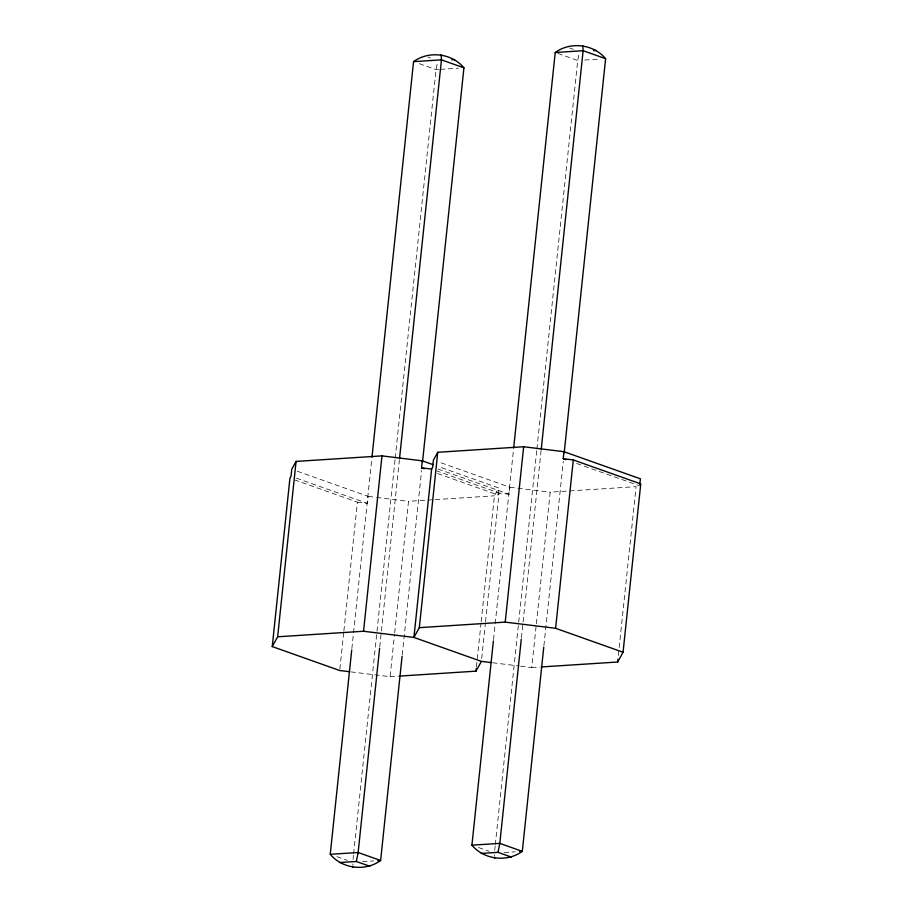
<?xml version="1.0" encoding="UTF-8"?>
<svg xmlns="http://www.w3.org/2000/svg" width="913" height="913" viewBox="0 0 913 913"><rect width="100%" height="100%" fill="white"/><g stroke="black" fill="none" stroke-linecap="round" stroke-linejoin="round"><path stroke-width="0.68" stroke-dasharray="4.57 3.42" d="M339.853 669.103L343.722 632.321M343.87 630.906L357.394 502.161L295.23 480.101M351.859 648.698L371.831 458.691M357.394 502.161L367.471 503.394L368.213 496.387L297.124 471.154M353.034 859.453L353.479 855.196M353.628 853.781L395.055 459.581M395.203 458.155L436.049 69.628L437.658 61.65M379.74 646.906L399.415 459.73M350.9 671.888L390.079 676.693L394.542 634.273M394.69 632.857L408.51 501.328L433.858 499.696M402.234 654.883L421.601 470.537M476.426 666.912L481.037 623.065M481.185 621.662L494.412 495.793L498.738 487.964L438.377 466.543M437.635 473.562L497.996 494.983L498.738 487.964M481.676 658.547L485.396 623.18M485.545 621.764L499.08 493.02L436.905 470.96M493.534 639.557L513.505 449.55M497.996 494.983L499.08 493.02L509.157 494.264L509.888 487.245L438.799 462.012M494.709 850.311L495.154 846.066M495.303 844.639L536.741 450.44M536.89 449.025L577.724 60.486L579.344 52.509M521.426 637.765L541.101 450.588M520.57 666.182L531.765 667.563L536.216 625.131M536.365 623.716L550.197 492.187L636.087 486.652L618.101 657.771M543.908 645.742L563.287 461.407M438.833 69.445L436.049 69.628L416.202 62.586M440.226 69.354L458.36 68.19M584.697 60.041L600.035 59.048M435.273 499.605L494.412 495.793M390.079 676.693L398.536 676.156M531.765 667.563L540.211 667.015M362.495 861.667L373.645 860.948M504.17 852.525L515.331 851.806M509.888 487.245L550.197 492.187M368.213 496.387L375.163 497.231M376.555 497.402L408.51 501.328M492.575 662.747L519.166 666.011M569.723 48.035L573.41 49.336M557.877 53.445L577.724 60.486M428.049 57.177L430.502 58.044M576.628 463.462L639.682 485.842M438.057 469.031L509.157 494.264M296.383 478.172L367.471 503.394M478.538 847.515L489.117 851.27M336.863 856.656L347.442 860.411M494.526 854.785L494.595 855.938M352.84 863.926L352.92 865.079"/><path stroke-width="1.37" d="M349.496 671.717L339.704 670.519L272.245 646.575L289.935 478.218L291.019 476.266L291.761 469.248L296.074 461.419L381.976 455.884L422.274 460.825L433.013 464.637M272.245 646.575L277.643 636.795L296.074 461.419M402.085 656.299L380.618 860.491C365.394 871.675 342.341 868.891 330.244 854.306L351.71 650.113M371.979 457.265L413.555 61.65C428.79 50.466 451.844 53.251 463.93 67.824L422.502 462.035M277.643 636.795L363.545 631.248L381.976 455.884M379.591 648.321L358.136 852.514L356.321 861.484L339.579 862.557M399.563 458.303L441.447 59.847L441.105 54.791M424.225 468.791L421.544 467.844L422.274 460.825M639.819 484.438L640.412 478.823L563.96 451.695L523.651 446.742L437.761 452.289L433.435 460.106L432.694 467.125L431.621 469.077L413.92 637.434L481.379 661.377L491.183 662.576M363.545 631.248L413.92 637.434L419.329 627.653L437.761 452.289M399.94 676.065L475.981 671.158L476.278 668.327M543.76 647.157L522.304 851.35C507.069 862.534 484.016 859.749 471.918 845.176L493.385 640.983M513.654 448.135L555.23 52.509C570.465 41.325 593.518 44.109 605.616 58.694L564.177 452.894M419.329 627.653L505.22 622.118L523.651 446.742M521.277 639.18L499.81 843.372L497.996 852.343L481.265 853.427M541.249 449.173L583.122 50.706L582.779 45.65M565.9 459.661L563.218 458.703L563.96 451.695M541.614 666.924L617.656 662.016L623.065 652.236L555.606 628.292L573.296 459.947L563.218 458.703M617.656 662.016L617.953 659.186M623.065 652.236L640.755 483.89L573.296 459.947M475.981 671.158L481.379 661.377M413.555 61.65L441.447 59.847L463.93 67.824M555.23 52.509L583.122 50.706L605.616 58.694M451.809 59.756L454.594 59.573M593.484 50.614L596.269 50.443M330.244 854.306L358.136 852.514L380.618 860.491L377.834 860.674M471.918 845.176L499.81 843.372L522.304 851.35L519.508 851.532M421.544 467.844L431.621 469.077M505.22 622.118L555.606 628.292M497.996 852.343L511.485 857.136M356.321 861.484L369.811 866.266M494.686 857.25L494.755 858.209M353.011 866.38L353.069 867.35"/></g></svg>
